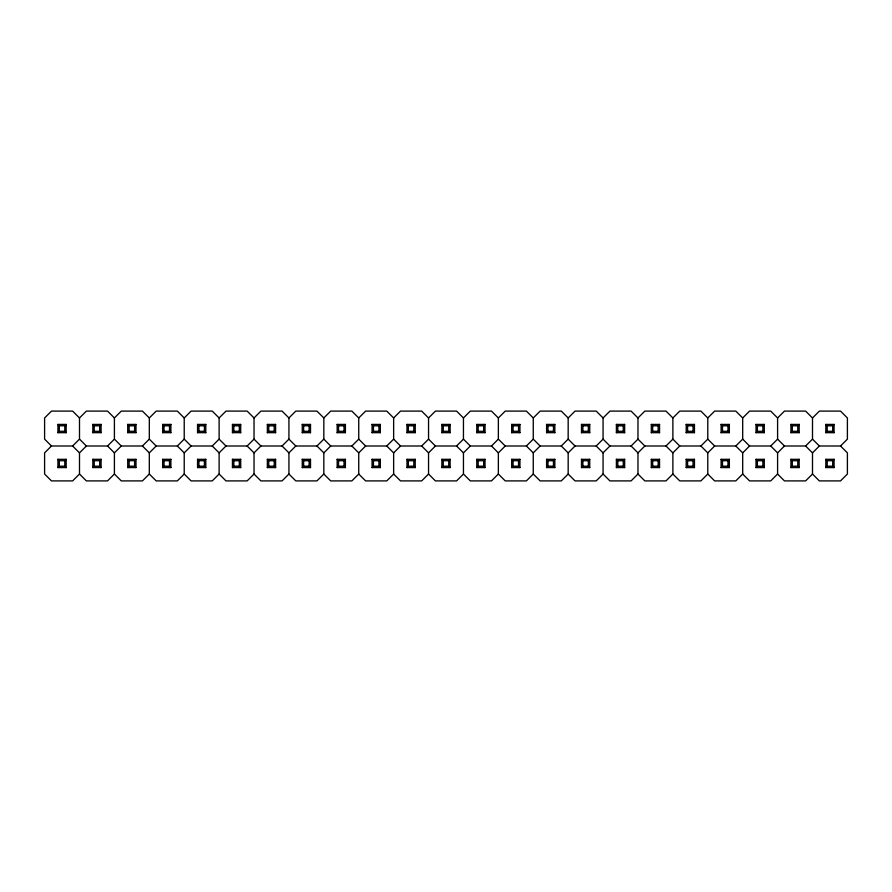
<?xml version="1.0" encoding="UTF-8"?>
<svg xmlns="http://www.w3.org/2000/svg" width="892" height="892" viewBox="0 0 892 892"><rect width="100%" height="100%" fill="white"/><g stroke="black" fill="none" stroke-linecap="round" stroke-linejoin="round"><path stroke-width="1.34" d="M57.924 432.676L59.307 431.293L64.804 431.293L66.175 432.676L57.924 432.676L57.924 424.425L66.175 424.425L66.175 432.676M57.924 424.425L59.307 425.796L64.804 425.796L66.175 424.425M114.41 417.969L107.542 411.101L86.379 411.101L79.499 417.969L79.499 439.132L72.631 446L51.468 446L44.6 452.868L44.6 474.031L51.468 480.899L72.631 480.899L79.499 474.031L79.499 452.868L86.379 446L107.542 446L114.41 439.132L114.41 417.969L121.279 411.101L142.441 411.101L149.31 417.969L149.31 439.132L142.441 446L121.279 446L114.41 439.132M57.924 467.575L59.307 466.204L64.804 466.204L66.175 467.575L66.175 459.324L57.924 459.324L57.924 467.575L66.175 467.575M57.924 459.324L59.307 460.707L64.804 460.707L66.175 459.324M92.835 432.676L94.206 431.293L99.703 431.293L101.075 432.676L92.835 432.676L92.835 424.425L101.075 424.425L101.075 432.676M92.835 424.425L94.206 425.796L99.703 425.796L101.075 424.425M92.835 467.575L94.206 466.204L99.703 466.204L101.075 467.575L92.835 467.575L92.835 459.324L101.075 459.324L101.075 467.575M92.835 459.324L94.206 460.707L99.703 460.707L101.075 459.324M127.734 432.676L129.117 431.293L134.614 431.293L135.985 432.676L127.734 432.676L127.734 424.425L135.985 424.425L135.985 432.676M127.734 424.425L129.117 425.796L134.614 425.796L135.985 424.425M79.499 474.031L86.379 480.899L107.542 480.899L114.41 474.031L114.41 452.868L121.279 446M149.31 417.969L156.189 411.101L177.352 411.101L184.22 417.969L184.22 439.132L191.089 446L212.251 446L219.12 452.868L219.12 474.031L212.251 480.899L191.089 480.899L184.22 474.031L184.22 452.868L191.089 446M127.734 467.575L129.117 466.204L129.117 460.707L127.734 459.324L135.985 459.324L135.985 467.575L127.734 467.575L127.734 459.324M129.117 460.707L134.614 460.707L135.985 459.324M162.645 432.676L164.016 431.293L169.513 431.293L170.885 432.676L170.885 424.425L162.645 424.425L162.645 432.676L170.885 432.676M162.645 424.425L164.016 425.796L169.513 425.796L170.885 424.425M114.41 474.031L121.279 480.899L142.441 480.899L149.31 474.031L149.31 452.868L156.189 446L177.352 446L184.22 439.132M184.22 417.969L191.089 411.101L212.251 411.101L219.12 417.969L219.12 439.132L212.251 446M162.645 467.575L164.016 466.204L169.513 466.204L170.885 467.575L162.645 467.575L162.645 459.324L170.885 459.324L170.885 467.575M162.645 459.324L164.016 460.707L169.513 460.707L170.885 459.324M197.545 432.676L198.916 431.293L204.413 431.293L205.796 432.676L205.796 424.425L197.545 424.425L197.545 432.676L205.796 432.676M197.545 424.425L198.916 425.796L204.413 425.796L205.796 424.425M219.12 417.969L225.988 411.101L247.151 411.101L254.03 417.969L254.03 439.132L247.151 446L225.988 446L219.12 452.868M184.22 474.031L177.352 480.899L156.189 480.899L149.31 474.031M197.545 467.575L198.916 466.204L204.413 466.204L205.796 467.575L205.796 459.324L197.545 459.324L197.545 467.575L205.796 467.575M197.545 459.324L198.916 460.707L204.413 460.707L205.796 459.324M232.455 432.676L233.827 431.293L233.827 425.796L232.455 424.425L240.695 424.425L240.695 432.676L232.455 432.676L232.455 424.425M233.827 425.796L239.324 425.796L240.695 424.425M254.03 417.969L260.899 411.101L282.062 411.101L288.93 417.969L288.93 439.132L295.798 446L316.961 446L323.829 452.868L323.829 474.031L316.961 480.899L295.798 480.899L288.93 474.031L288.93 452.868L295.798 446M232.455 467.575L233.827 466.204L233.827 460.707L232.455 459.324L232.455 467.575L240.695 467.575L240.695 459.324L232.455 459.324M233.827 460.707L239.324 460.707L240.695 459.324M267.355 432.676L268.726 431.293L274.223 431.293L275.606 432.676L267.355 432.676L267.355 424.425L275.606 424.425L275.606 432.676M267.355 424.425L268.726 425.796L274.223 425.796L275.606 424.425M288.93 474.031L282.062 480.899L260.899 480.899L254.03 474.031L254.03 452.868L260.899 446L282.062 446L288.93 452.868M288.93 417.969L295.798 411.101L316.961 411.101L323.829 417.969L323.829 439.132L316.961 446M254.03 474.031L247.151 480.899L225.988 480.899L219.12 474.031M282.062 446L288.93 439.132M267.355 467.575L268.726 466.204L274.223 466.204L275.606 467.575L267.355 467.575L267.355 459.324L275.606 459.324L275.606 467.575M267.355 459.324L268.726 460.707L274.223 460.707L275.606 459.324M302.265 432.676L303.637 431.293L303.637 425.796L302.265 424.425L310.505 424.425L310.505 432.676L302.265 432.676L302.265 424.425M303.637 425.796L309.134 425.796L310.505 424.425M323.829 417.969L330.709 411.101L351.872 411.101L358.74 417.969L358.74 439.132L351.872 446L330.709 446L323.829 439.132M302.265 467.575L303.637 466.204L309.134 466.204L310.505 467.575L302.265 467.575L302.265 459.324L310.505 459.324L310.505 467.575M302.265 459.324L303.637 460.707L309.134 460.707L310.505 459.324M337.165 432.676L338.536 431.293L344.033 431.293L345.405 432.676L337.165 432.676L337.165 424.425L345.405 424.425L345.405 432.676M337.165 424.425L338.536 425.796L344.033 425.796L345.405 424.425M323.829 452.868L330.709 446M358.74 417.969L365.608 411.101L386.771 411.101L393.64 417.969L393.64 439.132L386.771 446L365.608 446L358.74 439.132M337.165 467.575L338.536 466.204L344.033 466.204L345.405 467.575L337.165 467.575L337.165 459.324L345.405 459.324L345.405 467.575M337.165 459.324L338.536 460.707L344.033 460.707L345.405 459.324M372.064 432.676L373.447 431.293L378.944 431.293L380.315 432.676L372.064 432.676L372.064 424.425L380.315 424.425L380.315 432.676M372.064 424.425L373.447 425.796L378.944 425.796L380.315 424.425M323.829 474.031L330.709 480.899L351.872 480.899L358.74 474.031L358.74 452.868L365.608 446M393.64 417.969L400.519 411.101L421.682 411.101L428.55 417.969L428.55 439.132L421.682 446L400.519 446L393.64 439.132M372.064 467.575L373.447 466.204L378.944 466.204L380.315 467.575L380.315 459.324L372.064 459.324L372.064 467.575L380.315 467.575M372.064 459.324L373.447 460.707L378.944 460.707L380.315 459.324M406.975 432.676L408.346 431.293L408.346 425.796L406.975 424.425L415.215 424.425L415.215 432.676L406.975 432.676L406.975 424.425M415.215 432.676L413.843 431.293L413.843 425.796L415.215 424.425M358.74 474.031L365.608 480.899L386.771 480.899L393.64 474.031L393.64 452.868L400.519 446M428.55 417.969L435.419 411.101L456.581 411.101L463.45 417.969L463.45 439.132L470.318 446L491.481 446L498.36 452.868L498.36 474.031L505.229 480.899L526.392 480.899L533.26 474.031L533.26 452.868L526.392 446L505.229 446L498.36 452.868M406.975 467.575L408.346 466.204L413.843 466.204L415.215 467.575L406.975 467.575L406.975 459.324L415.215 459.324L415.215 467.575M406.975 459.324L408.346 460.707L413.843 460.707L415.215 459.324M441.875 432.676L443.257 431.293L448.743 431.293L450.125 432.676L441.875 432.676L441.875 424.425L450.125 424.425L450.125 432.676M441.875 424.425L443.257 425.796L448.743 425.796L450.125 424.425M470.318 446L463.45 452.868L463.45 474.031L456.581 480.899L435.419 480.899L428.55 474.031L428.55 452.868L435.419 446L456.581 446L463.45 439.132M463.45 417.969L470.318 411.101L491.481 411.101L498.36 417.969L498.36 439.132L505.229 446M428.55 474.031L421.682 480.899L400.519 480.899L393.64 474.031M441.875 467.575L443.257 466.204L448.743 466.204L450.125 467.575L441.875 467.575L441.875 459.324L450.125 459.324L450.125 467.575M441.875 459.324L443.257 460.707L448.743 460.707L450.125 459.324M476.785 432.676L478.157 431.293L483.654 431.293L485.025 432.676L476.785 432.676L476.785 424.425L485.025 424.425L485.025 432.676M476.785 424.425L478.157 425.796L483.654 425.796L485.025 424.425M498.36 417.969L505.229 411.101L526.392 411.101L533.26 417.969L533.26 439.132L526.392 446M491.481 446L498.36 439.132M476.785 467.575L478.157 466.204L483.654 466.204L485.025 467.575L476.785 467.575L476.785 459.324L485.025 459.324L485.025 467.575M476.785 459.324L478.157 460.707L483.654 460.707L485.025 459.324M511.685 432.676L513.056 431.293L518.553 431.293L519.936 432.676L519.936 424.425L511.685 424.425L511.685 432.676L519.936 432.676M511.685 424.425L513.056 425.796L518.553 425.796L519.936 424.425M533.26 417.969L540.128 411.101L561.291 411.101L568.171 417.969L568.171 439.132L561.291 446L540.128 446L533.26 452.868M498.36 474.031L491.481 480.899L470.318 480.899L463.45 474.031M511.685 467.575L513.056 466.204L518.553 466.204L519.936 467.575L511.685 467.575L511.685 459.324L519.936 459.324L519.936 467.575M511.685 459.324L513.056 460.707L518.553 460.707L519.936 459.324M546.595 432.676L547.967 431.293L553.464 431.293L554.835 432.676L546.595 432.676L546.595 424.425L554.835 424.425L554.835 432.676M546.595 424.425L547.967 425.796L553.464 425.796L554.835 424.425M568.171 417.969L575.039 411.101L596.202 411.101L603.07 417.969L603.07 439.132L609.938 446L631.101 446L637.97 439.132L637.97 417.969L631.101 411.101L609.938 411.101L603.07 417.969M546.595 467.575L547.967 466.204L553.464 466.204L554.835 467.575L546.595 467.575L546.595 459.324L554.835 459.324L554.835 467.575M546.595 459.324L547.967 460.707L553.464 460.707L554.835 459.324M581.495 432.676L582.866 431.293L588.363 431.293L589.735 432.676L581.495 432.676L581.495 424.425L589.735 424.425L589.735 432.676M581.495 424.425L582.866 425.796L588.363 425.796L589.735 424.425M533.26 474.031L540.128 480.899L561.291 480.899L568.171 474.031L568.171 452.868L575.039 446L596.202 446L603.07 439.132M581.495 467.575L582.866 466.204L588.363 466.204L589.735 467.575L581.495 467.575L581.495 459.324L589.735 459.324L589.735 467.575M581.495 459.324L582.866 460.707L588.363 460.707L589.735 459.324M616.394 432.676L617.777 431.293L623.274 431.293L624.645 432.676L616.394 432.676L616.394 424.425L624.645 424.425L624.645 432.676M623.274 431.293L623.274 425.796L624.645 424.425M631.101 446L637.97 452.868L637.97 474.031L631.101 480.899L609.938 480.899L603.07 474.031L603.07 452.868L609.938 446M637.97 417.969L644.849 411.101L666.012 411.101L672.88 417.969L672.88 439.132L666.012 446L644.849 446L637.97 452.868M603.07 474.031L596.202 480.899L575.039 480.899L568.171 474.031M616.394 467.575L617.777 466.204L623.274 466.204L624.645 467.575L616.394 467.575L616.394 459.324L624.645 459.324L624.645 467.575M623.274 466.204L623.274 460.707L624.645 459.324M651.305 432.676L652.676 431.293L658.173 431.293L659.545 432.676L651.305 432.676L651.305 424.425L659.545 424.425L659.545 432.676M651.305 424.425L652.676 425.796L658.173 425.796L659.545 424.425M672.88 417.969L679.749 411.101L700.911 411.101L707.78 417.969L707.78 439.132L714.648 446L735.811 446L742.69 439.132L742.69 417.969L749.559 411.101L770.721 411.101L777.59 417.969L777.59 439.132L784.458 446L805.621 446L812.5 452.868L812.5 474.031L805.621 480.899L784.458 480.899L777.59 474.031L777.59 452.868L784.458 446M651.305 467.575L652.676 466.204L658.173 466.204L659.545 467.575L659.545 459.324L651.305 459.324L651.305 467.575L659.545 467.575M651.305 459.324L652.676 460.707L658.173 460.707L659.545 459.324M686.204 432.676L687.587 431.293L693.084 431.293L694.455 432.676L686.204 432.676L686.204 424.425L694.455 424.425L694.455 432.676M686.204 424.425L687.587 425.796L693.084 425.796L694.455 424.425M637.97 474.031L644.849 480.899L666.012 480.899L672.88 474.031L672.88 452.868L679.749 446L700.911 446L707.78 452.868L707.78 474.031L714.648 480.899L735.811 480.899L742.69 474.031L742.69 452.868L749.559 446L770.721 446L777.59 439.132M707.78 417.969L714.648 411.101L735.811 411.101L742.69 417.969M700.911 446L707.78 439.132M686.204 467.575L687.587 466.204L693.084 466.204L694.455 467.575L686.204 467.575L686.204 459.324L694.455 459.324L694.455 467.575M686.204 459.324L687.587 460.707L693.084 460.707L694.455 459.324M721.115 432.676L722.487 431.293L727.983 431.293L729.355 432.676L721.115 432.676L721.115 424.425L729.355 424.425L729.355 432.676M721.115 424.425L722.487 425.796L727.983 425.796L729.355 424.425M707.78 452.868L714.648 446M707.78 474.031L700.911 480.899L679.749 480.899L672.88 474.031M721.115 467.575L722.487 466.204L727.983 466.204L729.355 467.575L721.115 467.575L721.115 459.324L729.355 459.324L729.355 467.575M721.115 459.324L722.487 460.707L727.983 460.707L729.355 459.324M756.015 432.676L757.386 431.293L762.883 431.293L764.266 432.676L756.015 432.676L756.015 424.425L764.266 424.425L764.266 432.676M756.015 424.425L757.386 425.796L762.883 425.796L764.266 424.425M777.59 417.969L784.458 411.101L805.621 411.101L812.5 417.969L812.5 439.132L805.621 446M756.015 467.575L757.386 466.204L762.883 466.204L764.266 467.575L756.015 467.575L756.015 459.324L764.266 459.324L764.266 467.575M756.015 459.324L757.386 460.707L762.883 460.707L764.266 459.324M790.925 432.676L792.297 431.293L797.794 431.293L799.165 432.676L790.925 432.676L790.925 424.425L799.165 424.425L799.165 432.676M790.925 424.425L792.297 425.796L797.794 425.796L799.165 424.425M812.5 417.969L819.369 411.101L840.532 411.101L847.4 417.969L847.4 439.132L840.532 446L819.369 446L812.5 452.868M777.59 474.031L770.721 480.899L749.559 480.899L742.69 474.031M790.925 467.575L792.297 466.204L797.794 466.204L799.165 467.575L790.925 467.575L790.925 459.324L799.165 459.324L799.165 467.575M790.925 459.324L792.297 460.707L797.794 460.707L799.165 459.324M825.825 432.676L827.196 431.293L832.693 431.293L834.076 432.676L825.825 432.676L825.825 424.425L834.076 424.425L834.076 432.676M825.825 424.425L827.196 425.796L832.693 425.796L834.076 424.425M825.825 467.575L827.196 466.204L832.693 466.204L834.076 467.575L825.825 467.575L825.825 459.324L834.076 459.324L834.076 467.575M825.825 459.324L827.196 460.707L832.693 460.707L834.076 459.324M408.346 425.796L413.843 425.796M616.394 424.425L617.777 425.796L623.274 425.796M233.827 431.293L239.324 431.293L240.695 432.676M303.637 431.293L309.134 431.293L310.505 432.676M408.346 431.293L413.843 431.293M616.394 459.324L617.777 460.707L623.274 460.707M129.117 466.204L134.614 466.204L135.985 467.575M233.827 466.204L239.324 466.204L240.695 467.575M840.532 446L847.4 452.868L847.4 474.031L840.532 480.899L819.369 480.899L812.5 474.031M812.5 439.132L819.369 446M770.721 446L777.59 452.868M742.69 439.132L749.559 446M735.811 446L742.69 452.868M672.88 439.132L679.749 446M666.012 446L672.88 452.868M637.97 439.132L644.849 446M596.202 446L603.07 452.868M568.171 439.132L575.039 446M561.291 446L568.171 452.868M533.26 439.132L540.128 446M456.581 446L463.45 452.868M428.55 439.132L435.419 446M421.682 446L428.55 452.868M386.771 446L393.64 452.868M351.872 446L358.74 452.868M254.03 439.132L260.899 446M247.151 446L254.03 452.868M219.12 439.132L225.988 446M177.352 446L184.22 452.868M149.31 439.132L156.189 446M142.441 446L149.31 452.868M79.499 417.969L72.631 411.101L51.468 411.101L44.6 417.969L44.6 439.132L51.468 446M107.542 446L114.41 452.868M79.499 439.132L86.379 446M72.631 446L79.499 452.868M832.693 425.796L832.693 431.293M832.693 460.707L832.693 466.204M827.196 425.796L827.196 431.293M827.196 460.707L827.196 466.204M797.794 425.796L797.794 431.293M797.794 460.707L797.794 466.204M792.297 425.796L792.297 431.293M792.297 460.707L792.297 466.204M762.883 425.796L762.883 431.293M762.883 460.707L762.883 466.204M757.386 425.796L757.386 431.293M757.386 460.707L757.386 466.204M727.983 425.796L727.983 431.293M727.983 460.707L727.983 466.204M722.487 425.796L722.487 431.293M722.487 460.707L722.487 466.204M693.084 425.796L693.084 431.293M693.084 460.707L693.084 466.204M687.587 425.796L687.587 431.293M687.587 460.707L687.587 466.204M658.173 425.796L658.173 431.293M658.173 460.707L658.173 466.204M652.676 425.796L652.676 431.293M652.676 460.707L652.676 466.204M617.777 425.796L617.777 431.293M617.777 460.707L617.777 466.204M588.363 425.796L588.363 431.293M588.363 460.707L588.363 466.204M582.866 425.796L582.866 431.293M582.866 460.707L582.866 466.204M553.464 425.796L553.464 431.293M553.464 460.707L553.464 466.204M547.967 425.796L547.967 431.293M547.967 460.707L547.967 466.204M518.553 425.796L518.553 431.293M518.553 460.707L518.553 466.204M513.056 425.796L513.056 431.293M513.056 460.707L513.056 466.204M483.654 425.796L483.654 431.293M483.654 460.707L483.654 466.204M478.157 425.796L478.157 431.293M478.157 460.707L478.157 466.204M448.743 425.796L448.743 431.293M448.743 460.707L448.743 466.204M443.257 425.796L443.257 431.293M443.257 460.707L443.257 466.204M413.843 460.707L413.843 466.204M408.346 460.707L408.346 466.204M378.944 425.796L378.944 431.293M378.944 460.707L378.944 466.204M373.447 425.796L373.447 431.293M373.447 460.707L373.447 466.204M344.033 425.796L344.033 431.293M344.033 460.707L344.033 466.204M338.536 425.796L338.536 431.293M338.536 460.707L338.536 466.204M309.134 425.796L309.134 431.293M309.134 460.707L309.134 466.204M303.637 460.707L303.637 466.204M274.223 425.796L274.223 431.293M274.223 460.707L274.223 466.204M268.726 425.796L268.726 431.293M268.726 460.707L268.726 466.204M239.324 425.796L239.324 431.293M239.324 460.707L239.324 466.204M204.413 425.796L204.413 431.293M204.413 460.707L204.413 466.204M198.916 425.796L198.916 431.293M198.916 460.707L198.916 466.204M169.513 425.796L169.513 431.293M169.513 460.707L169.513 466.204M164.016 425.796L164.016 431.293M164.016 460.707L164.016 466.204M134.614 425.796L134.614 431.293M134.614 460.707L134.614 466.204M129.117 425.796L129.117 431.293M99.703 425.796L99.703 431.293M99.703 460.707L99.703 466.204M94.206 425.796L94.206 431.293M94.206 460.707L94.206 466.204M64.804 425.796L64.804 431.293M64.804 460.707L64.804 466.204M59.307 425.796L59.307 431.293M59.307 460.707L59.307 466.204"/></g></svg>
